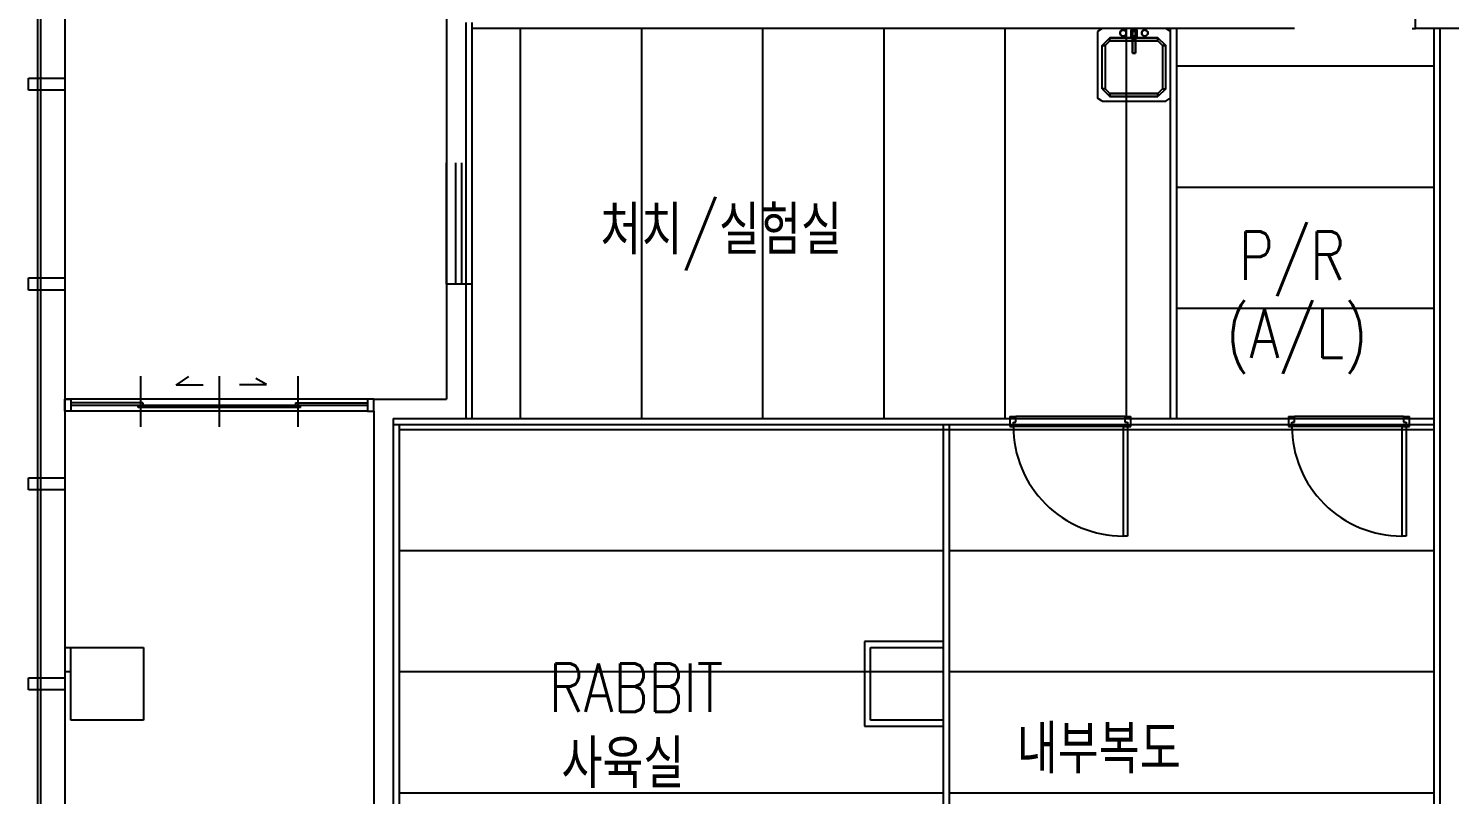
# Model space of a CAD drawing. Header units: millimetres. Extents: x 605428 to 684586, y -474155 to -416366.
# Drawn here: x 660383 to 672113, y -461223 to -454898 of the extents above; entities that cross this region are included whole.
import ezdxf

# ---------------------------------------------------------------- set-up
doc = ezdxf.new("R2010")
doc.units = ezdxf.units.MM
doc.header["$LTSCALE"] = 500
for name, color, linetype in [('ARCH', 9, 'Continuous'), ('arch-col', 9, 'Continuous'), ('TXT', 7, 'Continuous'), ('동물실', 9, 'Continuous'), ('방화석고', 9, 'Continuous'), ('천정', 5, 'Continuous'), ('크린판넬', 4, 'Continuous')]:
    doc.layers.add(name, color=color, linetype=linetype)
doc.styles.add('GHD', font='simple.shx', dxfattribs={"bigfont": 'whgtxt.shx'})

msp = doc.modelspace()

# ---------------------------------------------------------------- linework, layer by layer
at = {"layer": 'ARCH', "color": 9}
for p, q in [((660682.8, -452061.1), (660682.8, -474154.9)), ((660458.8, -452109.9), (660458.8, -474154.9)), ((660482.8, -452104.7), (660482.8, -474154.9)), ((660382.8, -455408.5), (660382.8, -455308.5)), ((660382.8, -455308.5), (660682.8, -455308.5)), ((660682.8, -455308.5), (660682.8, -455408.5)), ((660682.8, -455408.5), (660382.8, -455408.5)), ((660382.8, -457058.5), (660382.8, -456958.5)), ((660382.8, -456958.5), (660682.8, -456958.5)), ((660682.8, -456958.5), (660682.8, -457058.5)), ((660682.8, -457058.5), (660382.8, -457058.5)), ((660382.8, -458708.5), (660382.8, -458608.5)), ((660382.8, -458608.5), (660682.8, -458608.5)), ((660682.8, -458608.5), (660682.8, -458708.5)), ((660682.8, -458708.5), (660382.8, -458708.5)), ((660682.8, -460008.5), (660732.8, -460008.5)), ((660732.8, -460608.5), (660732.8, -460008.5)), ((660382.8, -460358.5), (660382.8, -460258.5)), ((660382.8, -460258.5), (660682.8, -460258.5)), ((660682.8, -460208.5), (660732.8, -460208.5)), ((660682.8, -460258.5), (660682.8, -460358.5)), ((660682.8, -460358.5), (660382.8, -460358.5))]:
    msp.add_line(p, q, dxfattribs=at)
at = {"layer": 'arch-col', "color": 9}
for p, q in [((660732.8, -460008.5), (661332.8, -460008.5)), ((661332.8, -460008.5), (661332.8, -460608.5)), ((661332.8, -460608.5), (660732.8, -460608.5))]:
    msp.add_line(p, q, dxfattribs=at)
at = {"layer": '동물실', "color": 9}
for p, q in [((671832.8, -454898.5), (671832.8, -454748.5)), ((669245.9, -454898.5), (669207.8, -454923.9)), ((669207.8, -454923.9), (669207.8, -455473)), ((669769.6, -454898.5), (669245.9, -454898.5)), ((669309.5, -454974.9), (669245.9, -455038.5)), ((669245.9, -455038.5), (669309.5, -454974.9)), ((669271.3, -455038.5), (669309.5, -455000.3)), ((669309.5, -455000.3), (669271.3, -455038.5)), ((669309.5, -454974.9), (669706, -454974.9)), ((669706, -454974.9), (669309.5, -454974.9)), ((669309.5, -455000.3), (669309.5, -454974.9)), ((669309.5, -455000.3), (669309.5, -454974.9)), ((669706, -455000.3), (669309.5, -455000.3)), ((669309.5, -455000.3), (669706, -455000.3)), ((669393.2, -454936.7), (669394.1, -454930)), ((669394.1, -454930), (669393.2, -454936.7)), ((669393.2, -454936.7), (669394.1, -454930)), ((669394.1, -454930), (669393.2, -454936.7)), ((669394.1, -454943.2), (669393.2, -454936.7)), ((669393.2, -454936.7), (669394.1, -454943.2)), ((669394.1, -454943.2), (669393.2, -454936.7)), ((669393.2, -454936.7), (669394.1, -454943.2)), ((669394.1, -454930), (669396.6, -454923.9)), ((669396.6, -454923.9), (669394.1, -454930)), ((669394.1, -454930), (669396.6, -454923.9)), ((669396.6, -454923.9), (669394.1, -454930)), ((669396.6, -454949.4), (669394.1, -454943.2)), ((669394.1, -454943.2), (669396.6, -454949.4)), ((669396.6, -454949.4), (669394.1, -454943.2)), ((669394.1, -454943.2), (669396.6, -454949.4)), ((669396.6, -454923.9), (669400.7, -454918.7)), ((669400.7, -454918.7), (669396.6, -454923.9)), ((669396.6, -454923.9), (669400.7, -454918.7)), ((669400.7, -454918.7), (669396.6, -454923.9)), ((669400.7, -454954.6), (669396.6, -454949.4)), ((669396.6, -454949.4), (669400.7, -454954.6)), ((669400.7, -454954.6), (669396.6, -454949.4)), ((669396.6, -454949.4), (669400.7, -454954.6)), ((669400.7, -454918.7), (669405.9, -454914.6)), ((669405.9, -454914.6), (669400.7, -454918.7)), ((669400.7, -454918.7), (669405.9, -454914.6)), ((669405.9, -454914.6), (669400.7, -454918.7)), ((669405.9, -454958.7), (669400.7, -454954.6)), ((669400.7, -454954.6), (669405.9, -454958.7)), ((669405.9, -454958.7), (669400.7, -454954.6)), ((669400.7, -454954.6), (669405.9, -454958.7)), ((669405.9, -454914.6), (669412.1, -454912)), ((669412.1, -454912), (669405.9, -454914.6)), ((669405.9, -454914.6), (669412.1, -454912)), ((669412.1, -454912), (669405.9, -454914.6)), ((669412.1, -454961.3), (669405.9, -454958.7)), ((669405.9, -454958.7), (669412.1, -454961.3)), ((669412.1, -454961.3), (669405.9, -454958.7)), ((669405.9, -454958.7), (669412.1, -454961.3)), ((669412.1, -454912), (669418.7, -454911.2)), ((669418.7, -454911.2), (669412.1, -454912)), ((669412.1, -454912), (669418.7, -454911.2)), ((669418.7, -454911.2), (669412.1, -454912)), ((669418.7, -454962.1), (669412.1, -454961.3)), ((669412.1, -454961.3), (669418.7, -454962.1)), ((669418.7, -454962.1), (669412.1, -454961.3)), ((669412.1, -454961.3), (669418.7, -454962.1)), ((669418.7, -454911.2), (669425.3, -454912)), ((669425.3, -454912), (669418.7, -454911.2)), ((669418.7, -454911.2), (669425.3, -454912)), ((669425.3, -454912), (669418.7, -454911.2)), ((669425.3, -454961.3), (669418.7, -454962.1)), ((669425.3, -454961.3), (669418.7, -454962.1)), ((669418.7, -454962.1), (669425.3, -454961.3)), ((669425.3, -454961.3), (669418.7, -454962.1)), ((669425.3, -454912), (669431.4, -454914.6)), ((669431.4, -454914.6), (669425.3, -454912)), ((669425.3, -454912), (669431.4, -454914.6)), ((669431.4, -454914.6), (669425.3, -454912)), ((669431.4, -454958.7), (669425.3, -454961.3)), ((669425.3, -454961.3), (669431.4, -454958.7)), ((669431.4, -454958.7), (669425.3, -454961.3)), ((669425.3, -454961.3), (669431.4, -454958.7)), ((669431.4, -454914.6), (669436.7, -454918.7)), ((669436.7, -454918.7), (669431.4, -454914.6)), ((669431.4, -454914.6), (669436.7, -454918.7)), ((669436.7, -454918.7), (669431.4, -454914.6)), ((669436.7, -454954.6), (669431.4, -454958.7)), ((669431.4, -454958.7), (669436.7, -454954.6)), ((669436.7, -454954.6), (669431.4, -454958.7)), ((669431.4, -454958.7), (669436.7, -454954.6)), ((669436.7, -454918.7), (669440.7, -454923.9)), ((669440.7, -454923.9), (669436.7, -454918.7)), ((669436.7, -454918.7), (669440.7, -454923.9)), ((669440.7, -454923.9), (669436.7, -454918.7)), ((669440.7, -454949.4), (669436.7, -454954.6)), ((669436.7, -454954.6), (669440.7, -454949.4)), ((669440.7, -454949.4), (669436.7, -454954.6)), ((669436.7, -454954.6), (669440.7, -454949.4)), ((669440.7, -454923.9), (669443.3, -454930)), ((669443.3, -454930), (669440.7, -454923.9)), ((669440.7, -454923.9), (669443.3, -454930)), ((669443.3, -454930), (669440.7, -454923.9)), ((669443.3, -454943.2), (669440.7, -454949.4)), ((669440.7, -454949.4), (669443.3, -454943.2)), ((669443.3, -454943.2), (669440.7, -454949.4)), ((669440.7, -454949.4), (669443.3, -454943.2)), ((669443.3, -454930), (669444.1, -454936.7)), ((669444.1, -454936.7), (669443.3, -454930)), ((669443.3, -454930), (669444.1, -454936.7)), ((669444.1, -454936.7), (669443.3, -454930)), ((669444.1, -454936.7), (669443.3, -454943.2)), ((669443.3, -454943.2), (669444.1, -454936.7)), ((669444.1, -454936.7), (669443.3, -454943.2)), ((669443.3, -454943.2), (669444.1, -454936.7)), ((669495, -454923.9), (669482.3, -454911.2)), ((669533.2, -454911.2), (669482.3, -454911.2)), ((669482.3, -454911.2), (669482.3, -454974.9)), ((669495, -454923.9), (669482.3, -454911.2)), ((669495, -454962.1), (669482.3, -454974.9)), ((669482.3, -454974.9), (669495, -454962.1)), ((669482.3, -454974.9), (669533.2, -454974.9)), ((669495, -454923.9), (669495, -454987.5)), ((669520.5, -454923.9), (669495, -454923.9)), ((669495, -454923.9), (669495, -454962.1)), ((669495, -454987.5), (669495, -454923.9)), ((669520.5, -454923.9), (669495, -454923.9)), ((669495, -454962.1), (669495, -455000.3)), ((669520.5, -454962.1), (669495, -454962.1)), ((669495, -454962.1), (669495, -455000.3)), ((669520.5, -454962.1), (669495, -454962.1)), ((669495, -455102.1), (669495, -454987.5)), ((669495, -454987.5), (669520.5, -454987.5)), ((669495, -454987.5), (669520.5, -454987.5)), ((669495, -455000.3), (669495, -454987.5)), ((669495, -454987.5), (669495, -455102.1)), ((669495, -455000.3), (669495, -454987.5)), ((669495, -455102.1), (669495, -455000.3)), ((669520.5, -455000.3), (669495, -455000.3)), ((669495, -455000.3), (669520.5, -455000.3)), ((669495, -455102.1), (669495, -455000.3)), ((669520.5, -454923.9), (669533.2, -454911.2)), ((669520.5, -454923.9), (669533.2, -454911.2)), ((669520.5, -454987.5), (669520.5, -454923.9)), ((669520.5, -454923.9), (669520.5, -454962.1)), ((669520.5, -454987.5), (669520.5, -454923.9)), ((669520.5, -455000.3), (669520.5, -454962.1)), ((669520.5, -455000.3), (669520.5, -454962.1)), ((669533.2, -454974.9), (669520.5, -454962.1)), ((669520.5, -454962.1), (669533.2, -454974.9)), ((669520.5, -454987.5), (669520.5, -455102.1)), ((669520.5, -454987.5), (669520.5, -455000.3)), ((669520.5, -455000.3), (669520.5, -454987.5)), ((669520.5, -454987.5), (669520.5, -455102.1)), ((669520.5, -455000.3), (669520.5, -455102.1)), ((669520.5, -455102.1), (669520.5, -455000.3)), ((669533.2, -454974.9), (669533.2, -454911.2)), ((669571.4, -454936.7), (669572.2, -454930)), ((669572.2, -454930), (669571.4, -454936.7)), ((669571.4, -454936.7), (669572.2, -454930)), ((669572.2, -454930), (669571.4, -454936.7)), ((669572.2, -454943.2), (669571.4, -454936.7)), ((669571.4, -454936.7), (669572.2, -454943.2)), ((669572.2, -454943.2), (669571.4, -454936.7)), ((669571.4, -454936.7), (669572.2, -454943.2)), ((669572.2, -454930), (669574.8, -454923.9)), ((669574.8, -454923.9), (669572.2, -454930)), ((669572.2, -454930), (669574.8, -454923.9)), ((669574.8, -454923.9), (669572.2, -454930)), ((669574.8, -454949.4), (669572.2, -454943.2)), ((669572.2, -454943.2), (669574.8, -454949.4)), ((669574.8, -454949.4), (669572.2, -454943.2)), ((669572.2, -454943.2), (669574.8, -454949.4)), ((669574.8, -454923.9), (669578.9, -454918.7)), ((669578.9, -454918.7), (669574.8, -454923.9)), ((669574.8, -454923.9), (669578.9, -454918.7)), ((669578.9, -454918.7), (669574.8, -454923.9)), ((669578.9, -454954.6), (669574.8, -454949.4)), ((669574.8, -454949.4), (669578.9, -454954.6)), ((669578.9, -454954.6), (669574.8, -454949.4)), ((669574.8, -454949.4), (669578.9, -454954.6)), ((669578.9, -454918.7), (669584.1, -454914.6)), ((669584.1, -454914.6), (669578.9, -454918.7)), ((669578.9, -454918.7), (669584.1, -454914.6)), ((669584.1, -454914.6), (669578.9, -454918.7)), ((669584.1, -454958.7), (669578.9, -454954.6)), ((669578.9, -454954.6), (669584.1, -454958.7)), ((669584.1, -454958.7), (669578.9, -454954.6)), ((669578.9, -454954.6), (669584.1, -454958.7)), ((669584.1, -454914.6), (669590.2, -454912)), ((669590.2, -454912), (669584.1, -454914.6)), ((669584.1, -454914.6), (669590.2, -454912)), ((669590.2, -454912), (669584.1, -454914.6)), ((669590.2, -454961.3), (669584.1, -454958.7)), ((669584.1, -454958.7), (669590.2, -454961.3)), ((669590.2, -454961.3), (669584.1, -454958.7)), ((669584.1, -454958.7), (669590.2, -454961.3)), ((669590.2, -454912), (669596.9, -454911.2)), ((669596.9, -454911.2), (669590.2, -454912)), ((669590.2, -454912), (669596.9, -454911.2)), ((669596.9, -454911.2), (669590.2, -454912)), ((669596.9, -454962.1), (669590.2, -454961.3)), ((669590.2, -454961.3), (669596.9, -454962.1)), ((669596.9, -454962.1), (669590.2, -454961.3)), ((669590.2, -454961.3), (669596.9, -454962.1)), ((669596.9, -454911.2), (669603.4, -454912)), ((669603.4, -454912), (669596.9, -454911.2)), ((669596.9, -454911.2), (669603.4, -454912)), ((669603.4, -454912), (669596.9, -454911.2)), ((669603.4, -454961.3), (669596.9, -454962.1)), ((669596.9, -454962.1), (669603.4, -454961.3)), ((669603.4, -454961.3), (669596.9, -454962.1)), ((669596.9, -454962.1), (669603.4, -454961.3)), ((669603.4, -454912), (669609.6, -454914.6)), ((669609.6, -454914.6), (669603.4, -454912)), ((669603.4, -454912), (669609.6, -454914.6)), ((669609.6, -454914.6), (669603.4, -454912)), ((669609.6, -454958.7), (669603.4, -454961.3)), ((669603.4, -454961.3), (669609.6, -454958.7)), ((669609.6, -454958.7), (669603.4, -454961.3)), ((669603.4, -454961.3), (669609.6, -454958.7)), ((669609.6, -454914.6), (669614.8, -454918.7)), ((669614.8, -454918.7), (669609.6, -454914.6)), ((669609.6, -454914.6), (669614.8, -454918.7)), ((669614.8, -454918.7), (669609.6, -454914.6)), ((669614.8, -454954.6), (669609.6, -454958.7)), ((669609.6, -454958.7), (669614.8, -454954.6)), ((669614.8, -454954.6), (669609.6, -454958.7)), ((669609.6, -454958.7), (669614.8, -454954.6)), ((669614.8, -454918.7), (669618.9, -454923.9)), ((669618.9, -454923.9), (669614.8, -454918.7)), ((669614.8, -454918.7), (669618.9, -454923.9)), ((669618.9, -454923.9), (669614.8, -454918.7)), ((669618.9, -454949.4), (669614.8, -454954.6)), ((669614.8, -454954.6), (669618.9, -454949.4)), ((669618.9, -454949.4), (669614.8, -454954.6)), ((669614.8, -454954.6), (669618.9, -454949.4)), ((669618.9, -454923.9), (669621.5, -454930)), ((669621.5, -454930), (669618.9, -454923.9)), ((669618.9, -454923.9), (669621.5, -454930)), ((669621.5, -454930), (669618.9, -454923.9)), ((669621.5, -454943.2), (669618.9, -454949.4)), ((669618.9, -454949.4), (669621.5, -454943.2)), ((669621.5, -454943.2), (669618.9, -454949.4)), ((669618.9, -454949.4), (669621.5, -454943.2)), ((669621.5, -454930), (669622.3, -454936.7)), ((669622.3, -454936.7), (669621.5, -454930)), ((669621.5, -454930), (669622.3, -454936.7)), ((669622.3, -454936.7), (669621.5, -454930)), ((669622.3, -454936.7), (669621.5, -454943.2)), ((669621.5, -454943.2), (669622.3, -454936.7)), ((669622.3, -454936.7), (669621.5, -454943.2)), ((669621.5, -454943.2), (669622.3, -454936.7)), ((669706, -454974.9), (669769.6, -455038.5)), ((669706, -455000.3), (669706, -454974.9)), ((669769.6, -455038.5), (669706, -454974.9)), ((669706, -455000.3), (669706, -454974.9)), ((669744.2, -455038.5), (669706, -455000.3)), ((669706, -455000.3), (669744.2, -455038.5)), ((669769.6, -454898.5), (669807.8, -454923.9)), ((669807.8, -454923.9), (669807.8, -455473)), ((671802.8, -454898.5), (671832.8, -454898.5)), ((669245.9, -455396.7), (669245.9, -455038.5)), ((669245.9, -455038.5), (669271.3, -455038.5)), ((669245.9, -455396.7), (669245.9, -455038.5)), ((669271.3, -455038.5), (669245.9, -455038.5)), ((669271.3, -455038.5), (669271.3, -455396.7)), ((669271.3, -455038.5), (669271.3, -455396.7)), ((669520.5, -455102.1), (669495, -455102.1)), ((669520.5, -455102.1), (669495, -455102.1)), ((669495, -455102.1), (669520.5, -455102.1)), ((669520.5, -455102.1), (669495, -455102.1)), ((669744.2, -455038.5), (669744.2, -455396.7)), ((669744.2, -455038.5), (669744.2, -455396.7)), ((669769.6, -455038.5), (669744.2, -455038.5)), ((669744.2, -455038.5), (669769.6, -455038.5)), ((669769.6, -455396.7), (669769.6, -455038.5)), ((669769.6, -455396.7), (669769.6, -455038.5)), ((669245.9, -455498.5), (669207.8, -455473)), ((669245.9, -455396.7), (669309.5, -455460.3)), ((669271.3, -455396.7), (669245.9, -455396.7)), ((669245.9, -455396.7), (669309.5, -455460.3)), ((669271.3, -455396.7), (669245.9, -455396.7)), ((669271.3, -455396.7), (669309.5, -455434.8)), ((669309.5, -455434.8), (669271.3, -455396.7)), ((669309.5, -455434.8), (669706, -455434.8)), ((669706, -455434.8), (669309.5, -455434.8)), ((669309.5, -455460.3), (669309.5, -455434.8)), ((669309.5, -455434.8), (669309.5, -455460.3)), ((669706, -455460.3), (669309.5, -455460.3)), ((669309.5, -455460.3), (669706, -455460.3)), ((669769.6, -455396.7), (669706, -455460.3)), ((669744.2, -455396.7), (669706, -455434.8)), ((669769.6, -455396.7), (669706, -455460.3)), ((669706, -455434.8), (669744.2, -455396.7)), ((669706, -455460.3), (669706, -455434.8)), ((669706, -455434.8), (669706, -455460.3)), ((669744.2, -455396.7), (669769.6, -455396.7)), ((669744.2, -455396.7), (669769.6, -455396.7)), ((669769.6, -455498.5), (669807.8, -455473)), ((669245.9, -455498.5), (669769.6, -455498.5)), ((663832.8, -457008.5), (663832.8, -456008.5)), ((663907.8, -456008.5), (663907.8, -457008.5)), ((663957.8, -456008.5), (663957.8, -457008.5)), ((664042.8, -456008.5), (664042.8, -457008.5)), ((664042.8, -457008.5), (663832.8, -457008.5)), ((661307.8, -457769.8), (661307.8, -458188.5)), ((661602.8, -457842.8), (661708.1, -457773.2)), ((661957.8, -457769.8), (661957.8, -458188.5)), ((662347.2, -457839.1), (662259.2, -457787.4)), ((662607.8, -457769.8), (662607.8, -458188.5)), ((661826.1, -457842.8), (661602.8, -457842.8)), ((662123.8, -457839.1), (662347.2, -457839.1)), ((663182.8, -457958.5), (660682.8, -457958.5)), ((660682.8, -458058.5), (660682.8, -457958.5)), ((660682.8, -457958.5), (660732.8, -457958.5)), ((660732.8, -457958.5), (660732.8, -458058.5)), ((661327.8, -457988.5), (660732.8, -457988.5)), ((660732.8, -458008.5), (663182.8, -458008.5)), ((660732.8, -458008.5), (663182.8, -458008.5)), ((661287.8, -458028.5), (661287.8, -458008.5)), ((662627.8, -458028.5), (661287.8, -458028.5)), ((661327.8, -457988.5), (661327.8, -458008.5)), ((662587.8, -457988.5), (663182.8, -457988.5)), ((662587.8, -457988.5), (663182.8, -457988.5)), ((662587.8, -457988.5), (662587.8, -458008.5)), ((662627.8, -458028.5), (662627.8, -458008.5)), ((663182.8, -457958.5), (663182.8, -458058.5)), ((663232.8, -457958.5), (663182.8, -457958.5)), ((663232.8, -458058.5), (663232.8, -457958.5)), ((663182.8, -458058.5), (660682.8, -458058.5)), ((660732.8, -458058.5), (660682.8, -458058.5)), ((663182.8, -458058.5), (663232.8, -458058.5))]:
    msp.add_line(p, q, dxfattribs=at)
at = {"layer": '방화석고', "color": 9, "linetype": 'Continuous'}
for p, q in [((663832.8, -453758.5), (663832.8, -457958.5)), ((663232.8, -457958.5), (663832.8, -457958.5)), ((663232.8, -458058.5), (663232.8, -463408.5))]:
    msp.add_line(p, q, dxfattribs=at)
at = {"layer": '천정', "linetype": 'Continuous'}
for p, q in [((664442.8, -454898.5), (664442.8, -458118.5)), ((665442.8, -454898.5), (665442.8, -458118.5)), ((666442.8, -454898.5), (666442.8, -458118.5)), ((667442.8, -454898.5), (667442.8, -458118.5)), ((668442.8, -454898.5), (668442.8, -458118.5)), ((669442.8, -454898.5), (669442.8, -458118.5)), ((669857.8, -455208.5), (671982.8, -455208.5)), ((669857.8, -456208.5), (671982.8, -456208.5)), ((669857.8, -457208.5), (671982.8, -457208.5)), ((663442.8, -458208.5), (671982.8, -458208.5)), ((663442.8, -459208.5), (667932.8, -459208.5)), ((667982.8, -459208.5), (671982.8, -459208.5)), ((663442.8, -460208.5), (667932.8, -460208.5)), ((667982.8, -460208.5), (671982.8, -460208.5)), ((663442.8, -461208.5), (667932.8, -461208.5)), ((667982.8, -461208.5), (671982.8, -461208.5))]:
    msp.add_line(p, q, dxfattribs=at)
at = {"layer": '크린판넬', "color": 9, "linetype": 'Continuous'}
for p, q in [((663992.8, -454848.5), (663992.8, -458118.5)), ((664042.8, -454848.5), (664042.8, -458118.5)), ((670832.8, -454898.5), (664042.8, -454898.5)), ((669807.8, -454898.5), (669807.8, -458118.5)), ((669857.8, -454898.5), (669857.8, -458118.5)), ((672032.8, -454898.5), (671832.8, -454898.5)), ((671982.8, -454898.5), (671982.8, -470508.4)), ((672032.8, -454898.5), (672032.8, -470508.4)), ((683962.8, -454898.5), (672032.8, -454898.5)), ((663392.8, -458118.5), (663992.8, -458118.5)), ((663392.8, -458118.5), (663392.8, -463408.5)), ((663392.8, -458168.5), (671982.8, -458168.5)), ((663442.8, -458168.5), (663442.8, -463408.5)), ((663992.8, -458118.5), (671982.8, -458118.5)), ((667932.8, -458168.5), (667932.8, -458808.5)), ((667932.8, -458168.5), (667932.8, -460008.5)), ((667982.8, -458168.5), (667982.8, -460008.5)), ((668482.8, -458103.5), (668482.8, -458183.5)), ((668482.8, -458103.5), (668532.6, -458103.5)), ((668482.8, -458118.5), (668482.8, -458168.5)), ((668512.1, -458147.6), (668532.6, -458147.6)), ((668512.1, -458183.5), (668512.1, -458147.6)), ((668512.1, -458147.6), (668532.6, -458147.6)), ((668532.6, -458147.6), (668532.6, -458103.5)), ((669432.9, -458103.5), (668532.6, -458103.5)), ((669432.9, -458103.5), (669432.9, -458147.6)), ((669432.9, -458103.5), (669482.8, -458103.5)), ((669432.9, -458147.6), (669453.4, -458147.6)), ((669453.4, -458147.6), (669453.4, -458183.5)), ((669482.8, -458183.5), (669482.8, -458103.5)), ((669482.8, -458168.5), (669482.8, -458118.5)), ((669482.8, -458168.5), (669482.8, -458118.5)), ((670782.8, -458103.5), (670782.8, -458183.5)), ((670782.8, -458103.5), (670832.6, -458103.5)), ((670782.8, -458118.5), (670782.8, -458168.5)), ((670812.1, -458147.6), (670832.6, -458147.6)), ((670812.1, -458183.5), (670812.1, -458147.6)), ((670812.1, -458147.6), (670832.6, -458147.6)), ((670832.6, -458147.6), (670832.6, -458103.5)), ((671732.9, -458103.5), (670832.6, -458103.5)), ((671732.9, -458103.5), (671732.9, -458147.6)), ((671732.9, -458103.5), (671782.8, -458103.5)), ((671732.9, -458147.6), (671753.4, -458147.6)), ((671753.4, -458147.6), (671753.4, -458183.5)), ((671782.8, -458183.5), (671782.8, -458103.5)), ((671782.8, -458168.5), (671782.8, -458118.5)), ((671782.8, -458168.5), (671782.8, -458118.5)), ((668482.8, -458183.5), (668512.1, -458183.5)), ((669418.2, -458183.5), (668512.1, -458183.5)), ((669418.2, -458183.5), (669418.2, -459088.7)), ((669418.2, -458183.5), (669453.4, -458183.5)), ((669453.4, -458183.5), (669482.8, -458183.5)), ((669453.4, -458183.5), (669453.4, -459088.7)), ((670782.8, -458183.5), (670812.1, -458183.5)), ((671718.1, -458183.5), (670812.1, -458183.5)), ((671718.1, -458183.5), (671718.1, -459088.7)), ((671718.1, -458183.5), (671753.4, -458183.5)), ((671753.4, -458183.5), (671782.8, -458183.5)), ((671753.4, -458183.5), (671753.4, -459088.7)), ((669453.4, -459088.7), (669418.2, -459088.7)), ((671753.4, -459088.7), (671718.1, -459088.7)), ((667932.8, -459958.5), (667282.8, -459958.5)), ((667282.8, -459958.5), (667282.8, -460658.5)), ((667332.8, -460008.5), (667932.8, -460008.5)), ((667332.8, -460608.5), (667332.8, -460008.5)), ((667332.8, -460008.5), (667932.8, -460008.5)), ((667332.8, -460608.5), (667332.8, -460008.5)), ((667932.8, -460008.5), (667932.8, -460608.5)), ((667932.8, -460008.5), (667932.8, -460608.5)), ((667982.8, -460008.5), (667982.8, -463208.5)), ((667932.8, -460608.5), (667332.8, -460608.5)), ((667932.8, -460608.5), (667332.8, -460608.5)), ((667932.8, -460608.5), (667932.8, -463158.5)), ((667282.8, -460658.5), (667932.8, -460658.5))]:
    msp.add_line(p, q, dxfattribs=at)
for centre in [(669416.8, -458184), (671716.8, -458184)]:
    msp.add_arc(centre, 904.7, 179.96385, 270.08492, dxfattribs=at)

# ---------------------------------------------------------------- texts
at = {"layer": 'TXT', "color": 9, "style": 'GHD', "width": 0.8}
for s, p in [('처치/실험실', (665103.3, -456764.7)), ('P/R', (670373, -456974.7)), ('(A/L)', (670269.3, -457617.4)), ('RABBIT', (664678, -460541.3)), ('내부복도', (668540.1, -461049.3)), ('사육실', (664782.3, -461169.7))]:
    msp.add_text(s, height=400, dxfattribs=at).set_placement(p)

doc.saveas('drawing.dxf')
